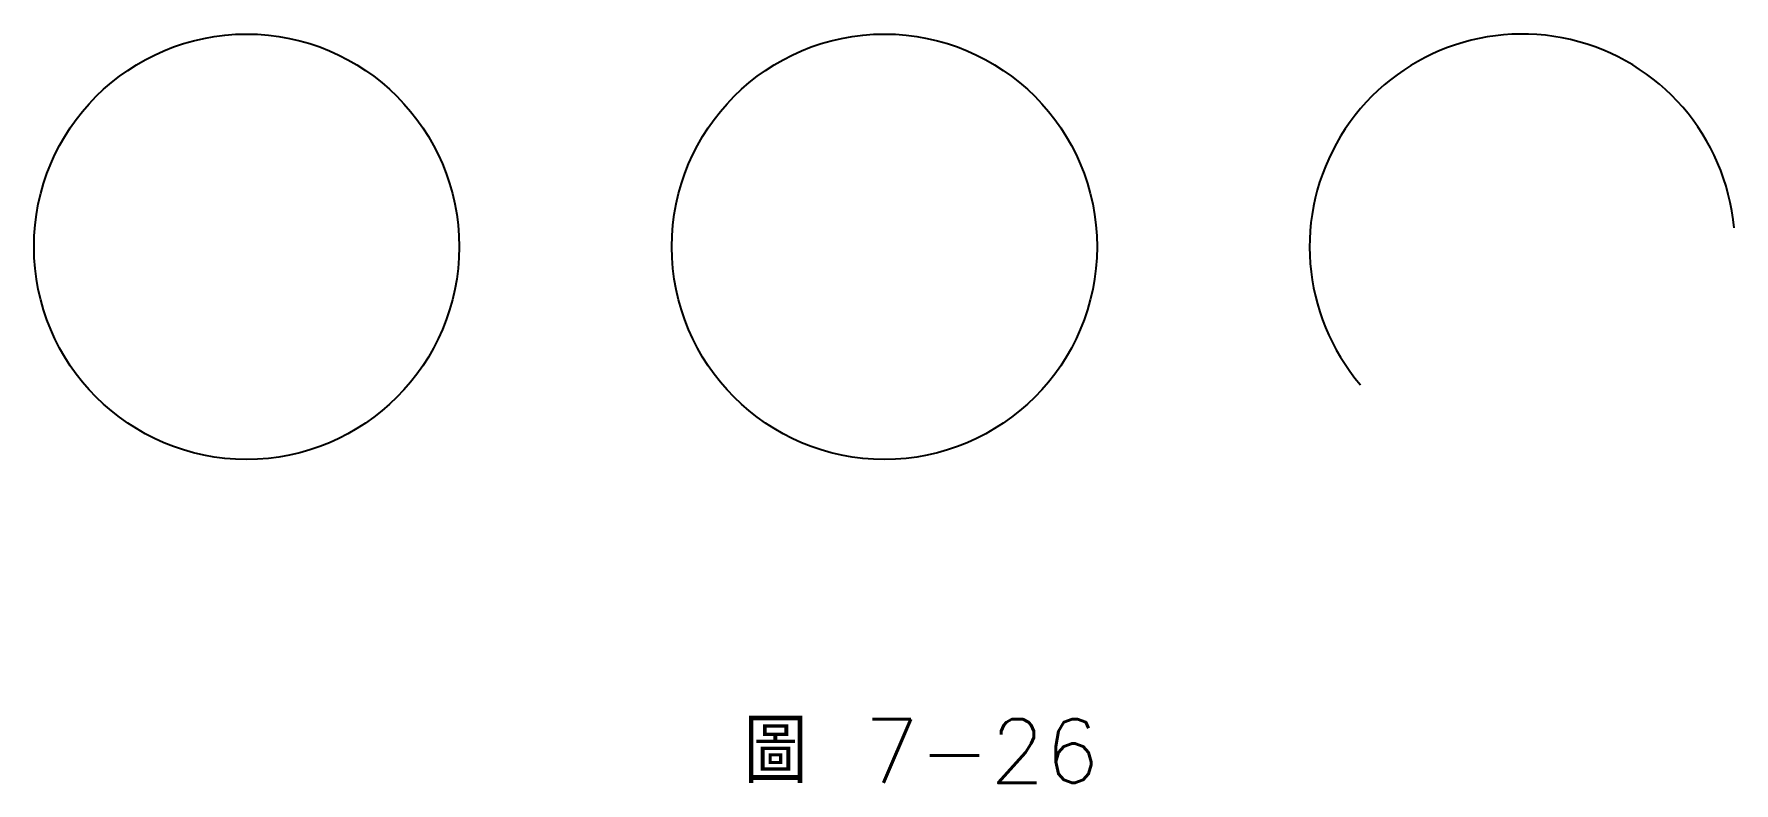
# Model space of a CAD drawing. Extents: x 252.6 to 332.5, y 29.2 to 64.4.
import ezdxf

# ---------------------------------------------------------------- set-up
doc = ezdxf.new("R2010")
doc.units = 0
doc.layers.add('輪廓線', color=7, linetype='CONTINUOUS')
doc.styles.add('CNS1', font='txt.shx', dxfattribs={"height": 3, "bigfont": 'chineset.shx'})

msp = doc.modelspace()

# ---------------------------------------------------------------- linework, layer by layer
at = {"layer": '輪廓線'}
for centre in [(262.576, 54.442), (292.576, 54.442)]:
    msp.add_circle(centre, 10, dxfattribs=at)
msp.add_arc((322.576, 54.442), 10, 5.07307, 220.44508, dxfattribs=at)

# ---------------------------------------------------------------- texts
at = {"layer": '輪廓線', "style": 'CNS1'}
msp.add_text('圖 7-26', height=3, dxfattribs=at).set_placement((285.959, 29.233))

doc.saveas('drawing.dxf')
